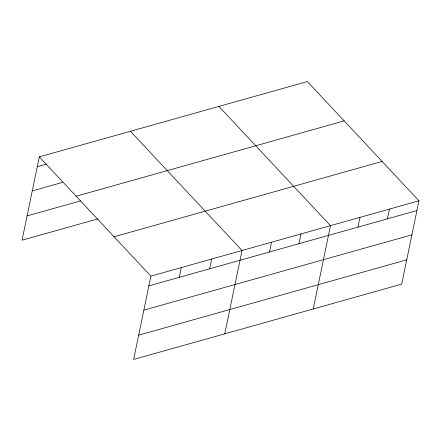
<?xml version="1.0" encoding="UTF-8"?>
<svg xmlns="http://www.w3.org/2000/svg" width="441" height="441" viewBox="0 0 441 441"><rect width="100%" height="100%" fill="white"/><g stroke="black" fill="none" stroke-linecap="round" stroke-linejoin="round"><path stroke-width="0.66" d="M39.304 156.875L150.894 276.116L133.64 359.437L401.696 284.125L418.95 200.804L307.36 81.563L39.304 156.875L22.05 240.196L98.001 218.857M179.255 277.328L181.273 267.582M209.635 268.795L211.652 259.043M224.778 333.831L242.032 250.51L130.442 131.269M269.501 251.976L271.518 242.225M298.987 243.691L301.005 233.939M313.237 308.976L330.491 225.654L218.901 106.413M357.96 227.121L359.977 217.374M387.446 218.835L389.464 209.089M37.287 166.626L46.531 164.03M32.259 190.903L62.639 182.37M76.128 196.228L344.189 120.911M27.077 215.919L80.571 200.887M114.07 236.767L382.127 161.456M150.894 276.116L418.95 200.804M148.871 285.867L416.932 210.55M143.843 310.144L411.905 234.833M138.667 335.16L406.723 259.843"/></g></svg>
